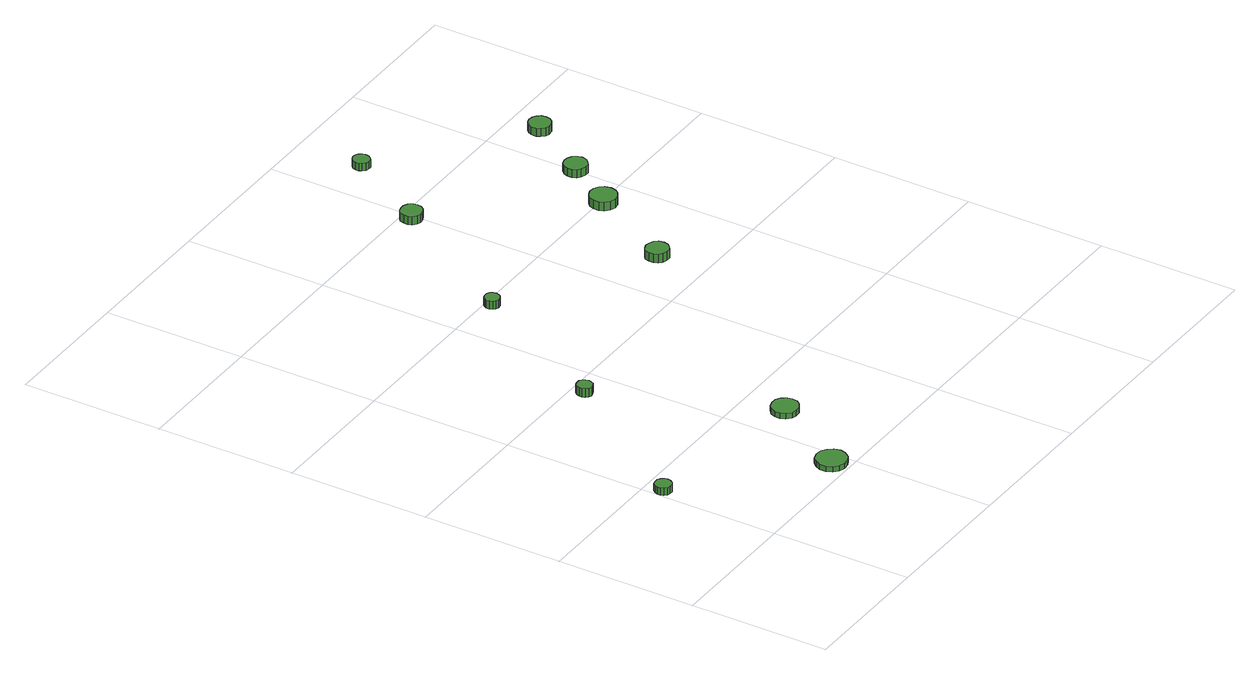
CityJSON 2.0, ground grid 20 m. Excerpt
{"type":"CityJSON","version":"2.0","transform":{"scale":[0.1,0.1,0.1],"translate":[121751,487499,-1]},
"CityObjects":{
"tree1":{"type":"SolitaryVegetationObject","attributes":{"function":"something"},"geometry":[{"type":"MultiSurface","lod":"1","boundaries":[[[0,1,2,3,4,5,6,7,8,9,10,11,12,13,14]],[[15,16,17,18,19,20,21,22,23,24,25,26,27,28,29]],[[0,29,28,1]],[[1,28,27,2]],[[2,27,26,3]],[[3,26,25,4]],[[4,25,24,5]],[[5,24,23,6]],[[6,23,22,7]],[[7,22,21,8]],[[8,21,20,9]],[[9,20,19,10]],[[10,19,18,11]],[[11,18,17,12]],[[12,17,16,13]],[[13,16,15,14]],[[14,15,29,0]]]}]},
"tree2":{"type":"SolitaryVegetationObject","attributes":{"function":"something"},"geometry":[{"type":"MultiSurface","lod":"1","boundaries":[[[30,31,32,33,34,35,36,37,38,39,40,41,42,43,44]],[[45,46,47,48,49,50,51,52,53,54,55,56,57,58,59]],[[30,59,58,31]],[[31,58,57,32]],[[32,57,56,33]],[[33,56,55,34]],[[34,55,54,35]],[[35,54,53,36]],[[36,53,52,37]],[[37,52,51,38]],[[38,51,50,39]],[[39,50,49,40]],[[40,49,48,41]],[[41,48,47,42]],[[42,47,46,43]],[[43,46,45,44]],[[44,45,59,30]]]}]},
"tree3":{"type":"SolitaryVegetationObject","attributes":{"function":"something"},"geometry":[{"type":"MultiSurface","lod":"1","boundaries":[[[60,61,62,63,64,65,66,67,68,69,70,71,72,73,74]],[[75,76,77,78,79,80,81,82,83,84,85,86,87,88,89]],[[60,89,88,61]],[[61,88,87,62]],[[62,87,86,63]],[[63,86,85,64]],[[64,85,84,65]],[[65,84,83,66]],[[66,83,82,67]],[[67,82,81,68]],[[68,81,80,69]],[[69,80,79,70]],[[70,79,78,71]],[[71,78,77,72]],[[72,77,76,73]],[[73,76,75,74]],[[74,75,89,60]]]}]},
"tree4":{"type":"SolitaryVegetationObject","attributes":{"function":"something"},"geometry":[{"type":"MultiSurface","lod":"1","boundaries":[[[90,91,92,93,94,95,96,97,98,99,100,101,102,103,104]],[[105,106,107,108,109,110,111,112,113,114,115,116,117,118,119]],[[90,119,118,91]],[[91,118,117,92]],[[92,117,116,93]],[[93,116,115,94]],[[94,115,114,95]],[[95,114,113,96]],[[96,113,112,97]],[[97,112,111,98]],[[98,111,110,99]],[[99,110,109,100]],[[100,109,108,101]],[[101,108,107,102]],[[102,107,106,103]],[[103,106,105,104]],[[104,105,119,90]]]}]},
"tree5":{"type":"SolitaryVegetationObject","attributes":{"function":"something"},"geometry":[{"type":"MultiSurface","lod":"1","boundaries":[[[120,121,122,123,124,125,126,127,128,129,130,131,132,133,134]],[[135,136,137,138,139,140,141,142,143,144,145,146,147,148,149]],[[120,149,148,121]],[[121,148,147,122]],[[122,147,146,123]],[[123,146,145,124]],[[124,145,144,125]],[[125,144,143,126]],[[126,143,142,127]],[[127,142,141,128]],[[128,141,140,129]],[[129,140,139,130]],[[130,139,138,131]],[[131,138,137,132]],[[132,137,136,133]],[[133,136,135,134]],[[134,135,149,120]]]}]},
"tree6":{"type":"SolitaryVegetationObject","attributes":{"function":"something"},"geometry":[{"type":"MultiSurface","lod":"1","boundaries":[[[150,151,152,153,154,155,156,157,158,159,160,161,162,163,164]],[[165,166,167,168,169,170,171,172,173,174,175,176,177,178,179]],[[150,179,178,151]],[[151,178,177,152]],[[152,177,176,153]],[[153,176,175,154]],[[154,175,174,155]],[[155,174,173,156]],[[156,173,172,157]],[[157,172,171,158]],[[158,171,170,159]],[[159,170,169,160]],[[160,169,168,161]],[[161,168,167,162]],[[162,167,166,163]],[[163,166,165,164]],[[164,165,179,150]]]}]},
"tree7":{"type":"SolitaryVegetationObject","attributes":{"function":"something"},"geometry":[{"type":"MultiSurface","lod":"1","boundaries":[[[180,181,182,183,184,185,186,187,188,189,190,191,192,193,194]],[[195,196,197,198,199,200,201,202,203,204,205,206,207,208,209]],[[180,209,208,181]],[[181,208,207,182]],[[182,207,206,183]],[[183,206,205,184]],[[184,205,204,185]],[[185,204,203,186]],[[186,203,202,187]],[[187,202,201,188]],[[188,201,200,189]],[[189,200,199,190]],[[190,199,198,191]],[[191,198,197,192]],[[192,197,196,193]],[[193,196,195,194]],[[194,195,209,180]]]}]},
"tree8":{"type":"SolitaryVegetationObject","attributes":{"function":"something"},"geometry":[{"type":"MultiSurface","lod":"1","boundaries":[[[210,211,212,213,214,215,216,217,218,219,220,221,222,223,224]],[[225,226,227,228,229,230,231,232,233,234,235,236,237,238,239]],[[210,239,238,211]],[[211,238,237,212]],[[212,237,236,213]],[[213,236,235,214]],[[214,235,234,215]],[[215,234,233,216]],[[216,233,232,217]],[[217,232,231,218]],[[218,231,230,219]],[[219,230,229,220]],[[220,229,228,221]],[[221,228,227,222]],[[222,227,226,223]],[[223,226,225,224]],[[224,225,239,210]]]}]},
"tree9":{"type":"SolitaryVegetationObject","attributes":{"function":"something"},"geometry":[{"type":"MultiSurface","lod":"1","boundaries":[[[240,241,242,243,244,245,246,247,248,249,250,251,252,253,254]],[[255,256,257,258,259,260,261,262,263,264,265,266,267,268,269]],[[240,269,268,241]],[[241,268,267,242]],[[242,267,266,243]],[[243,266,265,244]],[[244,265,264,245]],[[245,264,263,246]],[[246,263,262,247]],[[247,262,261,248]],[[248,261,260,249]],[[249,260,259,250]],[[250,259,258,251]],[[251,258,257,252]],[[252,257,256,253]],[[253,256,255,254]],[[254,255,269,240]]]}]},
"tree10":{"type":"SolitaryVegetationObject","attributes":{"function":"something"},"geometry":[{"type":"MultiSurface","lod":"1","boundaries":[[[270,271,272,273,274,275,276,277,278,279,280,281,282,283,284]],[[285,286,287,288,289,290,291,292,293,294,295,296,297,298,299]],[[270,299,298,271]],[[271,298,297,272]],[[272,297,296,273]],[[273,296,295,274]],[[274,295,294,275]],[[275,294,293,276]],[[276,293,292,277]],[[277,292,291,278]],[[278,291,290,279]],[[279,290,289,280]],[[280,289,288,281]],[[281,288,287,282]],[[282,287,286,283]],[[283,286,285,284]],[[284,285,299,270]]]}]},
"tree11":{"type":"SolitaryVegetationObject","attributes":{"function":"something"},"geometry":[{"type":"MultiSurface","lod":"1","boundaries":[[[300,301,302,303,304,305,306,307,308,309,310,311,312,313,314]],[[315,316,317,318,319,320,321,322,323,324,325,326,327,328,329]],[[300,329,328,301]],[[301,328,327,302]],[[302,327,326,303]],[[303,326,325,304]],[[304,325,324,305]],[[305,324,323,306]],[[306,323,322,307]],[[307,322,321,308]],[[308,321,320,309]],[[309,320,319,310]],[[310,319,318,311]],[[311,318,317,312]],[[312,317,316,313]],[[313,316,315,314]],[[314,315,329,300]]]}]}
},
"vertices":[
[24,174,18],[23,178,18],[20,182,18],[16,185,18],[11,185,18],[6,184,18],[3,180,18],[1,176,18],[1,171,18],[3,167,18],[6,163,18],[11,162,18],[16,162,18],[20,165,18],[23,169,18],[23,169,7],[20,165,7],[16,162,7],[11,162,7],[6,163,7],[3,167,7],[1,171,7],[1,176,7],[3,180,7],[6,184,7],[11,185,7],[16,185,7],[20,182,7],[23,178,7],[24,174,7],
[202,24,15],[200,33,15],[194,40,15],[187,45,15],[178,46,15],[169,43,15],[163,37,15],[159,29,15],[159,20,15],[163,12,15],[169,6,15],[178,3,15],[187,4,15],[194,8,15],[200,16,15],[200,16,7],[194,8,7],[187,4,7],[178,3,7],[169,6,7],[163,12,7],[159,20,7],[159,29,7],[163,37,7],[169,43,7],[178,46,7],[187,45,7],[194,40,7],[200,33,7],[202,24,7],
[161,376,25],[160,381,25],[158,384,25],[154,387,25],[149,387,25],[145,386,25],[142,383,25],[140,378,25],[140,374,25],[142,370,25],[145,367,25],[149,365,25],[154,366,25],[158,368,25],[160,372,25],[160,372,12],[158,368,12],[154,366,12],[149,365,12],[145,367,12],[142,370,12],[140,374,12],[140,378,12],[142,383,12],[145,386,12],[149,387,12],[154,387,12],[158,384,12],[160,381,12],[161,376,12],
[273,140,15],[272,147,15],[267,154,15],[260,158,15],[252,158,15],[245,156,15],[239,151,15],[236,144,15],[236,136,15],[239,129,15],[245,123,15],[252,121,15],[260,122,15],[267,126,15],[272,132,15],[272,132,7],[267,126,7],[260,122,7],[252,121,7],[245,123,7],[239,129,7],[236,136,7],[236,144,7],[239,151,7],[245,156,7],[252,158,7],[260,158,7],[267,154,7],[272,147,7],[273,140,7],
[278,587,23],[277,591,23],[275,595,23],[271,597,23],[266,597,23],[262,596,23],[259,593,23],[257,589,23],[257,585,23],[259,581,23],[262,578,23],[266,576,23],[271,577,23],[275,579,23],[277,583,23],[277,583,11],[275,579,11],[271,577,11],[266,576,11],[262,578,11],[259,581,11],[257,585,11],[257,589,11],[259,593,11],[262,596,11],[266,597,11],[271,597,11],[275,595,11],[277,591,11],[278,587,11],
[489,465,26],[488,472,26],[484,477,26],[478,480,26],[471,481,26],[465,479,26],[460,475,26],[458,469,26],[458,462,26],[460,456,26],[465,452,26],[471,450,26],[478,450,26],[484,454,26],[488,459,26],[488,459,13],[484,454,13],[478,450,13],[471,450,13],[465,452,13],[460,456,13],[458,462,13],[458,469,13],[460,475,13],[465,479,13],[471,481,13],[478,480,13],[484,477,13],[488,472,13],[489,465,13],
[409,785,19],[408,791,19],[404,797,19],[398,800,19],[392,800,19],[386,798,19],[381,794,19],[379,788,19],[379,782,19],[381,776,19],[386,772,19],[392,770,19],[398,771,19],[404,774,19],[408,779,19],[408,779,7],[404,774,7],[398,771,7],[392,770,7],[386,772,7],[381,776,7],[379,782,7],[379,788,7],[381,794,7],[386,798,7],[392,800,7],[398,800,7],[404,797,7],[408,791,7],[409,785,7],
[573,596,19],[571,604,19],[567,610,19],[560,614,19],[552,615,19],[545,612,19],[539,607,19],[536,600,19],[536,592,19],[539,585,19],[545,580,19],[552,577,19],[560,578,19],[567,582,19],[571,588,19],[571,588,6],[567,582,6],[560,578,6],[552,577,6],[545,580,6],[539,585,6],[536,592,6],[536,600,6],[539,607,6],[545,612,6],[552,615,6],[560,614,6],[567,610,6],[571,604,6],[573,596,6],
[476,904,19],[475,909,19],[472,913,19],[468,915,19],[463,916,19],[459,914,19],[455,911,19],[453,906,19],[453,901,19],[455,897,19],[459,893,19],[463,892,19],[468,892,19],[472,895,19],[475,899,19],[475,899,8],[472,895,8],[468,892,8],[463,892,8],[459,893,8],[455,897,8],[453,901,8],[453,906,8],[455,911,8],[459,914,8],[463,916,8],[468,915,8],[472,913,8],[475,909,8],[476,904,8],
[617,666,18],[615,672,18],[611,678,18],[605,681,18],[599,682,18],[592,680,18],[587,675,18],[585,669,18],[585,662,18],[587,656,18],[592,652,18],[599,650,18],[605,650,18],[611,654,18],[615,659,18],[615,659,6],[611,654,6],[605,650,6],[599,650,6],[592,652,6],[587,656,6],[585,662,6],[585,669,6],[587,675,6],[592,680,6],[599,682,6],[605,681,6],[611,678,6],[615,672,6],[617,666,6],
[674,756,18],[673,762,18],[669,767,18],[664,770,18],[657,771,18],[651,769,18],[647,765,18],[644,759,18],[644,752,18],[647,747,18],[651,742,18],[657,740,18],[664,741,18],[669,744,18],[673,749,18],[673,749,6],[669,744,6],[664,741,6],[657,740,6],[651,742,6],[647,747,6],[644,752,6],[644,759,6],[647,765,6],[651,769,6],[657,771,6],[664,770,6],[669,767,6],[673,762,6],[674,756,6]
]}
